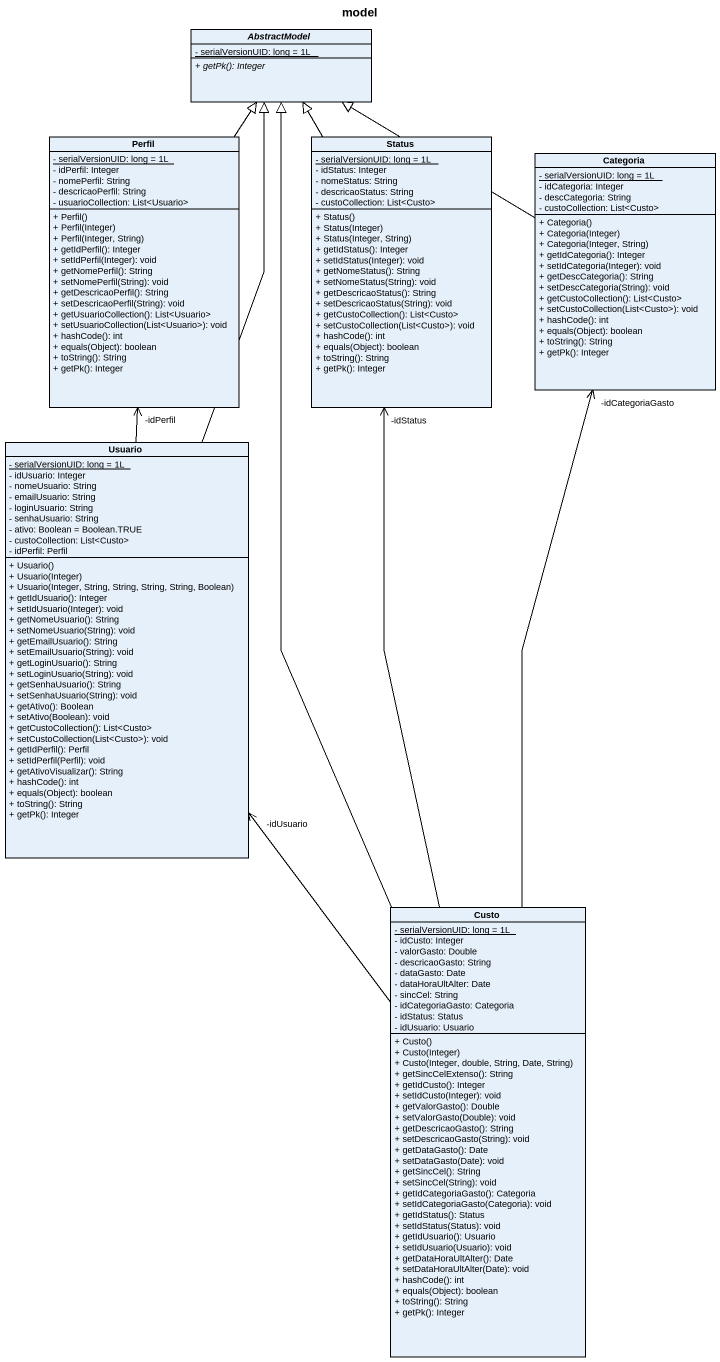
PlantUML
@startuml
title model
hide circle
hide empty members
skinparam classAttributeIconSize 0
abstract class AbstractModel {
  {static} - serialVersionUID: long = 1L
  {abstract} + getPk(): Integer
}
class Perfil {
  {static} - serialVersionUID: long = 1L
  - idPerfil: Integer
  - nomePerfil: String
  - descricaoPerfil: String
  - usuarioCollection: List<Usuario>
  + Perfil()
  + Perfil(Integer)
  + Perfil(Integer, String)
  + getIdPerfil(): Integer
  + setIdPerfil(Integer): void
  + getNomePerfil(): String
  + setNomePerfil(String): void
  + getDescricaoPerfil(): String
  + setDescricaoPerfil(String): void
  + getUsuarioCollection(): List<Usuario>
  + setUsuarioCollection(List<Usuario>): void
  + hashCode(): int
  + equals(Object): boolean
  + toString(): String
  + getPk(): Integer
}
class Status {
  {static} - serialVersionUID: long = 1L
  - idStatus: Integer
  - nomeStatus: String
  - descricaoStatus: String
  - custoCollection: List<Custo>
  + Status()
  + Status(Integer)
  + Status(Integer, String)
  + getIdStatus(): Integer
  + setIdStatus(Integer): void
  + getNomeStatus(): String
  + setNomeStatus(String): void
  + getDescricaoStatus(): String
  + setDescricaoStatus(String): void
  + getCustoCollection(): List<Custo>
  + setCustoCollection(List<Custo>): void
  + hashCode(): int
  + equals(Object): boolean
  + toString(): String
  + getPk(): Integer
}
class Categoria {
  {static} - serialVersionUID: long = 1L
  - idCategoria: Integer
  - descCategoria: String
  - custoCollection: List<Custo>
  + Categoria()
  + Categoria(Integer)
  + Categoria(Integer, String)
  + getIdCategoria(): Integer
  + setIdCategoria(Integer): void
  + getDescCategoria(): String
  + setDescCategoria(String): void
  + getCustoCollection(): List<Custo>
  + setCustoCollection(List<Custo>): void
  + hashCode(): int
  + equals(Object): boolean
  + toString(): String
  + getPk(): Integer
}
class Usuario {
  {static} - serialVersionUID: long = 1L
  - idUsuario: Integer
  - nomeUsuario: String
  - emailUsuario: String
  - loginUsuario: String
  - senhaUsuario: String
  - ativo: Boolean = Boolean.TRUE
  - custoCollection: List<Custo>
  - idPerfil: Perfil
  + Usuario()
  + Usuario(Integer)
  + Usuario(Integer, String, String, String, String, Boolean)
  + getIdUsuario(): Integer
  + setIdUsuario(Integer): void
  + getNomeUsuario(): String
  + setNomeUsuario(String): void
  + getEmailUsuario(): String
  + setEmailUsuario(String): void
  + getLoginUsuario(): String
  + setLoginUsuario(String): void
  + getSenhaUsuario(): String
  + setSenhaUsuario(String): void
  + getAtivo(): Boolean
  + setAtivo(Boolean): void
  + getCustoCollection(): List<Custo>
  + setCustoCollection(List<Custo>): void
  + getIdPerfil(): Perfil
  + setIdPerfil(Perfil): void
  + getAtivoVisualizar(): String
  + hashCode(): int
  + equals(Object): boolean
  + toString(): String
  + getPk(): Integer
}
class Custo {
  {static} - serialVersionUID: long = 1L
  - idCusto: Integer
  - valorGasto: Double
  - descricaoGasto: String
  - dataGasto: Date
  - dataHoraUltAlter: Date
  - sincCel: String
  - idCategoriaGasto: Categoria
  - idStatus: Status
  - idUsuario: Usuario
  + Custo()
  + Custo(Integer)
  + Custo(Integer, double, String, Date, String)
  + getSincCelExtenso(): String
  + getIdCusto(): Integer
  + setIdCusto(Integer): void
  + getValorGasto(): Double
  + setValorGasto(Double): void
  + getDescricaoGasto(): String
  + setDescricaoGasto(String): void
  + getDataGasto(): Date
  + setDataGasto(Date): void
  + getSincCel(): String
  + setSincCel(String): void
  + getIdCategoriaGasto(): Categoria
  + setIdCategoriaGasto(Categoria): void
  + getIdStatus(): Status
  + setIdStatus(Status): void
  + getIdUsuario(): Usuario
  + setIdUsuario(Usuario): void
  + getDataHoraUltAlter(): Date
  + setDataHoraUltAlter(Date): void
  + hashCode(): int
  + equals(Object): boolean
  + toString(): String
  + getPk(): Integer
}
Perfil -up-|> AbstractModel
Status -up-|> AbstractModel
Categoria -left-|> AbstractModel
Usuario -up-|> AbstractModel
Usuario -up-> "-idPerfil" Perfil
Custo -up-|> AbstractModel
Custo -up-> "-idStatus" Status
Custo -up-> "-idCategoriaGasto" Categoria
Custo -up-> "-idUsuario" Usuario
@enduml
